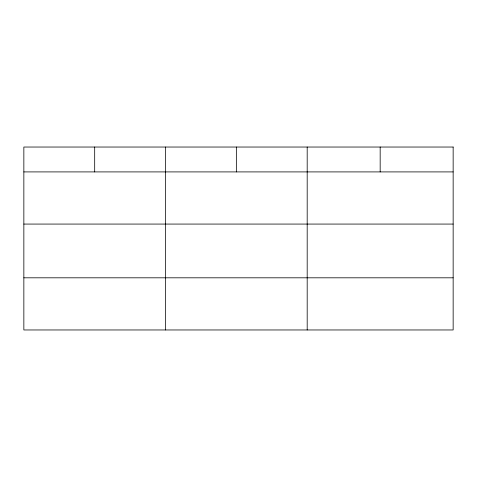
<?xml version="1.0" encoding="UTF-8"?>
<svg xmlns="http://www.w3.org/2000/svg" width="477" height="477" viewBox="0 0 477 477"><rect width="100%" height="100%" fill="white"/><g stroke="black" fill="none" stroke-linecap="round" stroke-linejoin="round"><path stroke-width="0.72" d="M23.85 171.911L453.15 171.911M23.85 224.071L453.15 224.071M23.85 277.811L453.15 277.811M380.169 147.035L380.169 171.911M307.188 147.035L307.188 329.965M236.353 147.035L236.353 171.911M165.519 147.035L165.519 329.965M94.684 147.035L94.684 171.911M453.15 147.035L23.85 147.035L23.85 329.965L453.15 329.965L453.15 147.035"/></g></svg>
